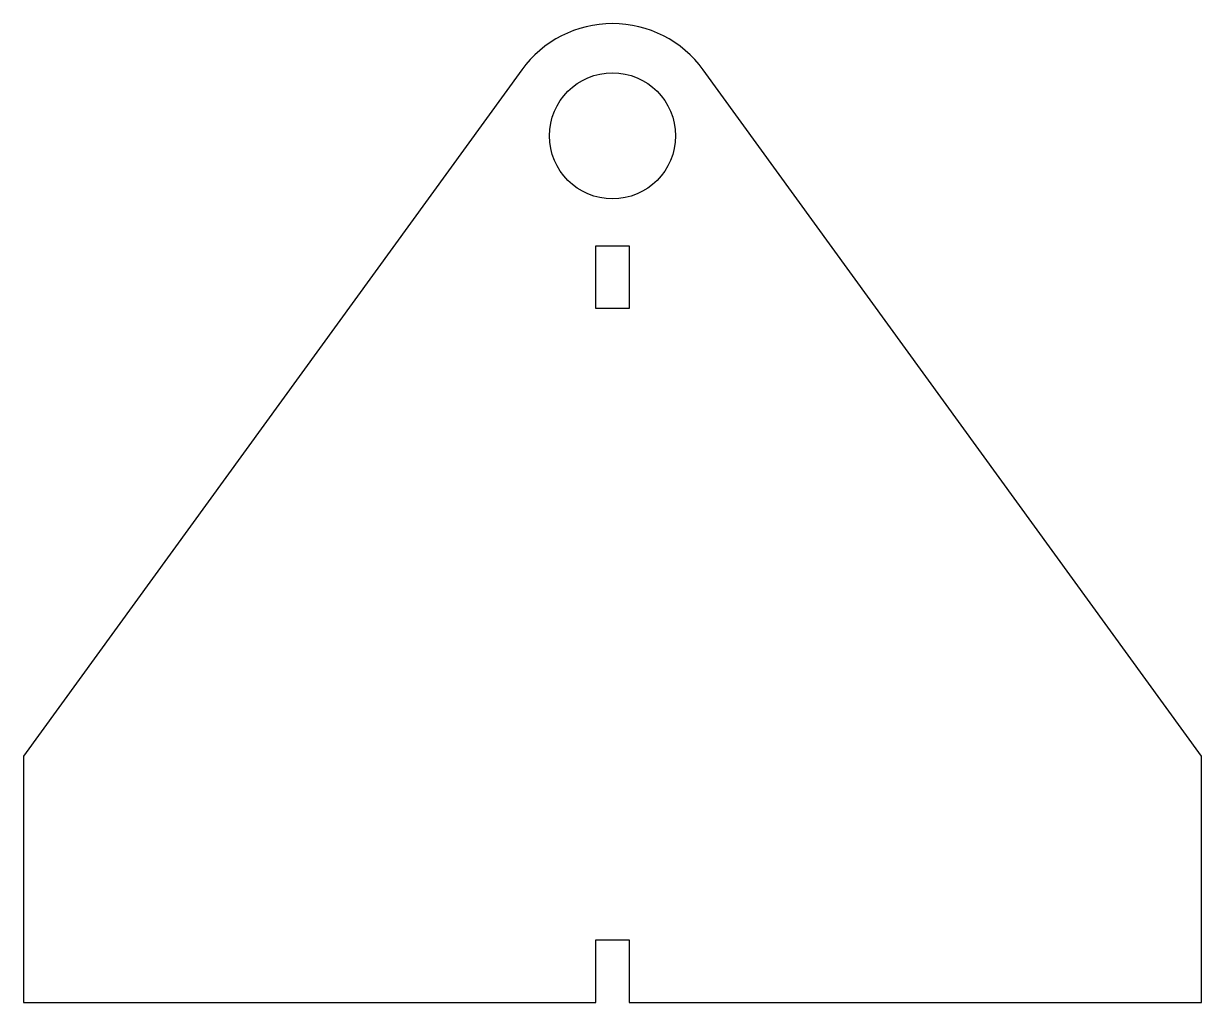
# Model space of a CAD drawing. Header units: millimetres. Extents: x -120 to 120, y 6 to 205.
import ezdxf

# ---------------------------------------------------------------- set-up
doc = ezdxf.new("R2010")
doc.units = ezdxf.units.MM
doc.layers.add('Binder005', color=7, linetype='CONTINUOUS')

msp = doc.modelspace()

# ---------------------------------------------------------------- linework, layer by layer
at = {"layer": 'Binder005'}
for p, q in [((-18.4504, 195.745, -49.8), (-119.65, 56.35, -49.8)), ((119.65, 56.35, -49.8), (18.4504, 195.745, -49.8)), ((-3.375, 160.003, -49.8), (3.375, 160.003, -49.8)), ((-3.375, 147.303, -49.8), (-3.375, 160.003, -49.8)), ((3.375, 160.003, -49.8), (3.375, 147.303, -49.8)), ((3.375, 147.303, -49.8), (-3.375, 147.303, -49.8)), ((-119.65, 56.35, -49.8), (-119.65, 6.35, -49.8)), ((119.65, 6.35, -49.8), (119.65, 56.35, -49.8)), ((-3.375, 6.35, -49.8), (-3.375, 19.05, -49.8)), ((-3.375, 19.05, -49.8), (3.375, 19.05, -49.8)), ((3.375, 19.05, -49.8), (3.375, 6.35, -49.8)), ((-119.65, 6.35, -49.8), (-3.375, 6.35, -49.8)), ((3.375, 6.35, -49.8), (119.65, 6.35, -49.8))]:
    msp.add_line(p, q, dxfattribs=at)
msp.add_circle((0, 182.35), 12.8, dxfattribs=at)
msp.add_arc((0, 182.35, -49.8), 22.8, 35.9795, 144.021, dxfattribs=at)

doc.saveas('drawing.dxf')
